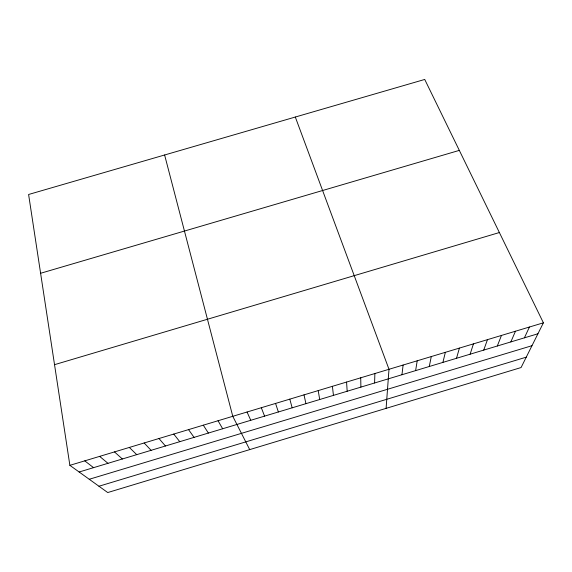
<?xml version="1.0" encoding="UTF-8"?>
<svg xmlns="http://www.w3.org/2000/svg" width="572" height="572" viewBox="0 0 572 572"><rect width="100%" height="100%" fill="white"/><g stroke="black" fill="none" stroke-linecap="round" stroke-linejoin="round"><path stroke-width="0.86" d="M374.596 382.975L374.874 373.537M386.093 408.365L388.996 369.29L295.309 117.031M401.966 374.731L403.11 365.043M415.622 370.613L417.21 360.796M429.272 366.502L431.288 356.563M442.9 362.398L445.352 352.331M456.52 358.294L459.409 348.098M470.127 354.19L473.444 343.872M483.719 350.1L487.466 339.654M497.297 346.01L501.472 335.435M510.853 341.92L515.465 331.224M524.402 337.837L529.436 327.02M543.4 322.815L521.078 367.546L107.729 492.549L69.87 465.336L28.6 194.487L424.731 79.451L543.4 322.815L69.87 465.336M89.253 479.272L531.981 345.695M98.949 486.236L526.261 357.157M79.143 472.007L537.937 333.762M54.533 364.679L499.377 232.539M40.605 273.273L459.323 150.386M84.763 460.853L93.565 467.66M99.635 456.377L107.972 463.32M114.493 451.909L122.365 458.987M129.336 447.44L136.737 454.654M144.165 442.978L151.094 450.328M158.973 438.517L165.437 446.003M173.766 434.069L179.765 441.684M188.545 429.622L194.08 437.373M203.303 425.175L208.372 433.068M218.046 420.742L222.658 428.764M249.714 449.613L232.775 416.309L164.614 154.991M247.054 412.012L250.758 420.298M261.318 407.722L264.571 416.13M275.561 403.432L278.378 411.976M289.797 399.149L292.163 407.815M304.011 394.866L305.941 403.668M318.218 390.59L319.698 399.521M332.403 386.322L333.447 395.381M346.575 382.06L347.175 391.241M360.732 377.799L360.896 387.108"/></g></svg>
